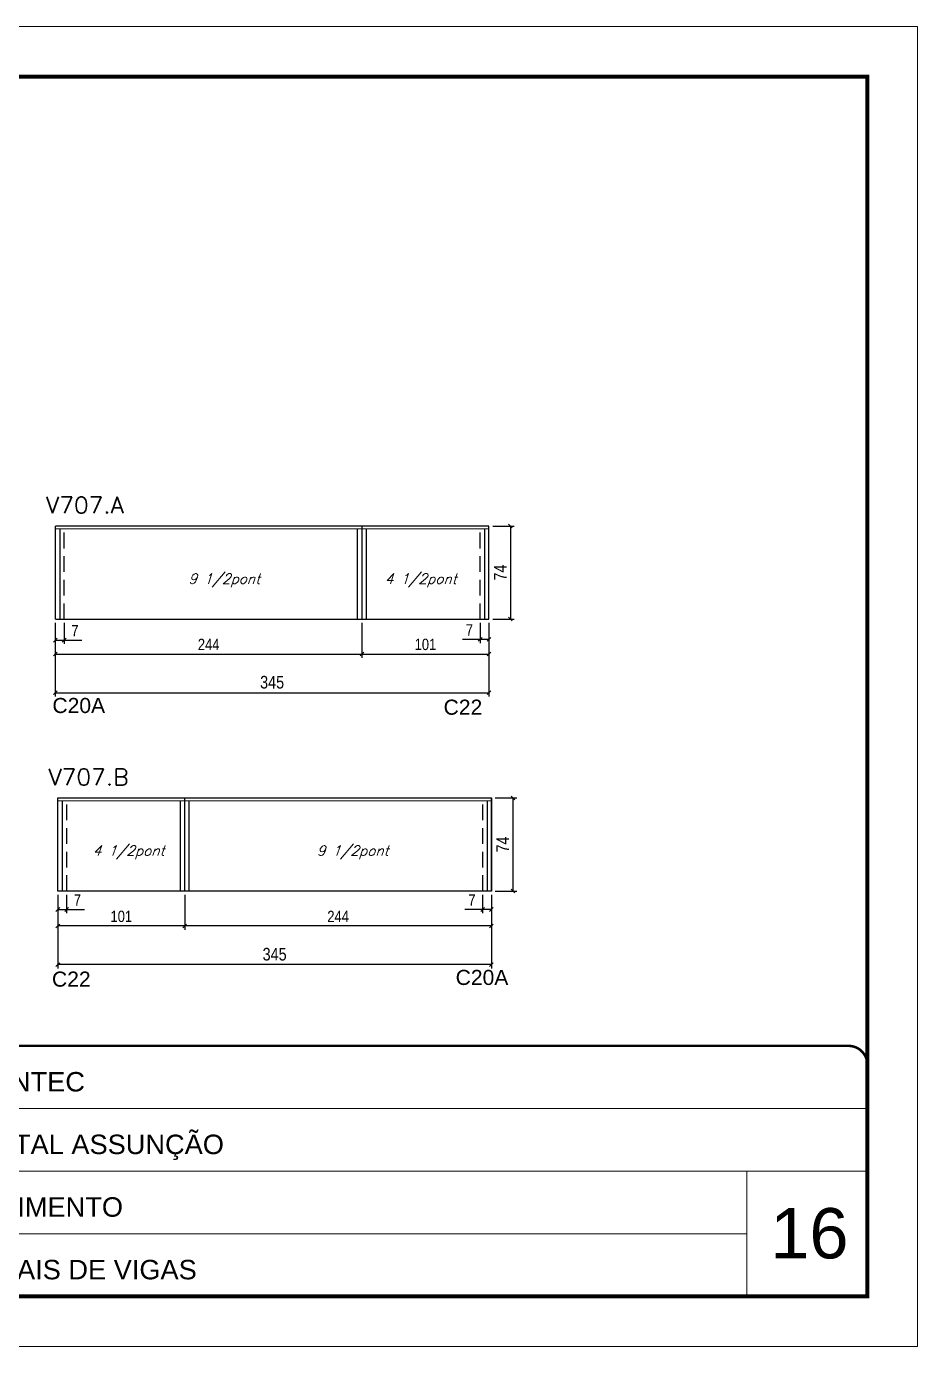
# Model space of a CAD drawing. Extents: x -20960 to -5926, y -2106 to 21915.
# Drawn here: x -6663 to -5953, y 17420 to 18470 of the extents above; entities that cross this region are included whole.
import ezdxf

# ---------------------------------------------------------------- set-up
doc = ezdxf.new("R2010")
doc.units = 0
for name, pattern in [('CONTINUO', [0]), ('DASHED', [0.75, 0.5, -0.25]), ('HIDDEN', [0.375, 0.25, -0.125])]:
    doc.linetypes.add(name, pattern=pattern)
for name, color, linetype in [('5', 5, 'Continuous'), ('COTA', 241, 'Continuous'), ('Painéis', 200, 'Continuous'), ('SARR_2.2x7', 40, 'Continuous'), ('SARR_3.5x7', 81, 'Continuous'), ('texto', 7, 'Continuous')]:
    doc.layers.add(name, color=color, linetype=linetype)
for name, color, linetype, lineweight in [('CARIMBO', 255, 'Continuous', 9), ('Folhas', 255, 'Continuous', 9), ('Sarr 2.2x7', 40, 'Continuous', 9), ('SARRAFO DE PRESSAO', 251, 'DASHED', 9), ('Texto Seção', 7, 'Continuous', 15)]:
    doc.layers.add(name, color=color, linetype=linetype, lineweight=lineweight)
doc.styles.add('ARIAL', font='arial.ttf')
doc.styles.add('COTA TECNICA', font='techl___.ttf', dxfattribs={"height": 10})
doc.styles.add('COTA TECNICA-50', font='techl___.ttf', dxfattribs={"height": 9})
doc.styles.add('REGUA-120', font='ROMANS.shx', dxfattribs={"height": 15})
doc.styles.add('Romans', font='romans.shx')
doc.styles.get("Standard").update_dxf_attribs({"font": 'arial.ttf'})
doc.dimstyles.new('COTA PAINEL-50', dxfattribs={"dimtxt": 9, "dimasz": 3, "dimexe": 3, "dimexo": 3, "dimgap": 3, "dimtad": 1, "dimdec": 1, "dimzin": 12, "dimdsep": 46, "dimtxsty": 'COTA TECNICA-50', "dimblk1": 'OBLIQUE', "dimblk2": 'OBLIQUE', "dimsah": 1, "dimcen": 0.9, "dimclrd": 4, "dimclre": 4, "dimclrt": 240, "dimadec": 1, "dimazin": 3, "dimtfac": 1, "dimtdec": 1, "dimtmove": 0, "dimatfit": 3, "dimfxl": 1, "dimtolj": 1, "dimtzin": 12, "dimarcsym": 0})
doc.dimstyles.new('PAINEL', dxfattribs={"dimtxt": 10, "dimasz": 3, "dimexe": 3, "dimexo": 3, "dimgap": 3, "dimtad": 1, "dimdec": 1, "dimzin": 12, "dimdsep": 46, "dimtxsty": 'COTA TECNICA', "dimblk1": 'OBLIQUE', "dimblk2": 'OBLIQUE', "dimsah": 1, "dimcen": 0.9, "dimclrd": 4, "dimclre": 4, "dimclrt": 240, "dimadec": 1, "dimazin": 3, "dimtfac": 1, "dimtdec": 1, "dimtmove": 0, "dimatfit": 3, "dimfxl": 1, "dimtolj": 1, "dimtzin": 12, "dimarcsym": 0})

# ---------------------------------------------------------------- blocks, each defined once
blk = doc.blocks.new('9999999999')
at = {"color": 30, "linetype": 'CONTINUO'}
for p, q in [((98564.6, 34379.6), (99584, 34379.6)), ((98564.6, 34329.8), (99488, 34329.8)), ((99584, 34329.8), (99488, 34329.8)), ((99488, 34329.8), (99488, 34230.2)), ((98564.6, 34280), (99488, 34280))]:
    blk.add_line(p, q, dxfattribs=at)
at = {"color": 30, "linetype": 'CONTINUO', "const_width": 2}
blk.add_lwpolyline([(99584, 34230.2), (99584, 34414.4, 0.414214), (99569, 34429.4), (98229, 34429.4, 0.414214), (98214, 34414.4), (98214, 34245.2, 0.414214), (98229, 34230.2), (99584, 34230.2)], format="xyb", dxfattribs=at)
at = {"layer": 'Folhas'}
blk.add_lwpolyline([(98139, 34190.2), (99624, 34190.2), (99624, 35240.2), (98139, 35240.2)], close=True, dxfattribs=at)
at = {"layer": 'Folhas', "color": 30, "const_width": 3}
blk.add_lwpolyline([(98214, 34230.2), (99584, 34230.2), (99584, 35200.2), (98214, 35200.2)], close=True, dxfattribs=at)
at = {"color": 7, "linetype": 'Continuous', "ltscale": 5, "style": 'ARIAL'}
for s, height, p in [('ROCONTEC', 15.48, (98837.7, 34393.1)), ('HOSPITAL ASSUNÇÃO', 15.483, (98837.7, 34343.3)), ('5° PAVIMENTO', 15.483, (98837.7, 34293.5)), ('LATERAIS DE VIGAS', 15.483, (98837.7, 34243.7))]:
    blk.add_text(s, height=height, dxfattribs=at).set_placement(p)
blk = doc.blocks.new('_Oblique')
at = {"color": 0, "linetype": 'ByBlock', "lineweight": -2}
blk.add_line((-0.5, -0.5), (0.5, 0.5), dxfattribs=at)
blk = doc.blocks.new('*D408')
at = {"layer": 'COTA', "color": 4, "lineweight": -2, "ltscale": 25, "transparency": 16777216}
for p, q in [((-6639.6, 17995.3), (-6639.6, 17936.7)), ((-6294.6, 17995.3), (-6294.6, 17936.7)), ((-6639.6, 17939.7), (-6294.6, 17939.7))]:
    blk.add_line(p, q, dxfattribs=at)
at = {"layer": 'Defpoints', "color": 0, "ltscale": 25, "transparency": 16777216}
for p in [(-6639.6, 17998.3), (-6294.6, 17998.3), (-6294.6, 17939.7)]:
    blk.add_point(p, dxfattribs=at)
at = {"layer": 'COTA', "color": 4, "lineweight": -2, "ltscale": 25, "transparency": 16777216, "xscale": 3, "yscale": 3, "zscale": 3, "rotation": 180}
blk.add_blockref('_Oblique', (-6639.6, 17939.7), dxfattribs=at)
at = {"layer": 'COTA', "color": 4, "lineweight": -2, "ltscale": 25, "transparency": 16777216, "xscale": 3, "yscale": 3, "zscale": 3}
blk.add_blockref('_Oblique', (-6294.6, 17939.7), dxfattribs=at)
at = {"layer": 'COTA', "color": 240, "ltscale": 25, "transparency": 16777216, "insert": (-6467.1, 17948), "char_height": 10, "attachment_point": 5, "style": 'COTA TECNICA'}
blk.add_mtext('\\A1;345', dxfattribs=at)
blk = doc.blocks.new('*D453')
at = {"layer": 'COTA', "color": 4, "lineweight": -2, "ltscale": 25, "transparency": 16777216}
for p, q in [((-6291.6, 18072.3), (-6274.5, 18072.3)), ((-6277.5, 18072.3), (-6277.5, 17998.3)), ((-6291.6, 17998.3), (-6274.5, 17998.3))]:
    blk.add_line(p, q, dxfattribs=at)
at = {"layer": 'Defpoints', "color": 0, "ltscale": 25, "transparency": 16777216}
for p in [(-6294.6, 18072.3), (-6294.6, 17998.3), (-6277.5, 17998.3)]:
    blk.add_point(p, dxfattribs=at)
at = {"layer": 'COTA', "color": 4, "lineweight": -2, "ltscale": 25, "transparency": 16777216, "xscale": 3, "yscale": 3, "zscale": 3}
for p, rotation in [((-6277.5, 18072.3), 90), ((-6277.5, 17998.3), 270)]:
    blk.add_blockref('_Oblique', p, dxfattribs=dict(at, rotation=rotation))
at = {"layer": 'COTA', "color": 240, "ltscale": 25, "transparency": 16777216, "insert": (-6285.6, 18035.3), "char_height": 10, "attachment_point": 5, "rotation": 90, "style": 'COTA TECNICA'}
blk.add_mtext('\\A1;74', dxfattribs=at)
blk = doc.blocks.new('*D409')
at = {"layer": 'COTA', "color": 4, "lineweight": -2, "transparency": 16777216}
for p, q in [((-6639.6, 17995.3), (-6639.6, 17967.5)), ((-6395.6, 17995.3), (-6395.6, 17967.5)), ((-6639.6, 17970.5), (-6395.6, 17970.5))]:
    blk.add_line(p, q, dxfattribs=at)
at = {"layer": 'Defpoints', "color": 0, "transparency": 16777216}
for p in [(-6639.6, 17998.3), (-6395.6, 17998.3), (-6395.6, 17970.5)]:
    blk.add_point(p, dxfattribs=at)
at = {"layer": 'COTA', "color": 4, "lineweight": -2, "transparency": 16777216, "xscale": 3, "yscale": 3, "zscale": 3, "rotation": 180}
blk.add_blockref('_Oblique', (-6639.6, 17970.5), dxfattribs=at)
at = {"layer": 'COTA', "color": 4, "lineweight": -2, "transparency": 16777216, "xscale": 3, "yscale": 3, "zscale": 3}
blk.add_blockref('_Oblique', (-6395.6, 17970.5), dxfattribs=at)
at = {"layer": 'COTA', "color": 240, "transparency": 16777216, "insert": (-6517.6, 17978.1), "char_height": 9, "attachment_point": 5, "style": 'COTA TECNICA-50'}
blk.add_mtext('\\A1;244', dxfattribs=at)
blk = doc.blocks.new('*D410')
at = {"layer": 'COTA', "color": 4, "lineweight": -2, "transparency": 16777216}
for p, q in [((-6395.6, 17995.3), (-6395.6, 17967.5)), ((-6294.6, 17995.3), (-6294.6, 17967.5)), ((-6395.6, 17970.5), (-6294.6, 17970.5))]:
    blk.add_line(p, q, dxfattribs=at)
at = {"layer": 'Defpoints', "color": 0, "transparency": 16777216}
for p in [(-6395.6, 17998.3), (-6294.6, 17998.3), (-6294.6, 17970.5)]:
    blk.add_point(p, dxfattribs=at)
at = {"layer": 'COTA', "color": 4, "lineweight": -2, "transparency": 16777216, "xscale": 3, "yscale": 3, "zscale": 3, "rotation": 180}
blk.add_blockref('_Oblique', (-6395.6, 17970.5), dxfattribs=at)
at = {"layer": 'COTA', "color": 4, "lineweight": -2, "transparency": 16777216, "xscale": 3, "yscale": 3, "zscale": 3}
blk.add_blockref('_Oblique', (-6294.6, 17970.5), dxfattribs=at)
at = {"layer": 'COTA', "color": 240, "transparency": 16777216, "insert": (-6345.1, 17978.1), "char_height": 9, "attachment_point": 5, "style": 'COTA TECNICA-50'}
blk.add_mtext('\\A1;101', dxfattribs=at)
blk = doc.blocks.new('*D411')
at = {"layer": 'COTA', "color": 4, "lineweight": -2, "ltscale": 25, "transparency": 16777216}
for p, q in [((-6637.6, 17779), (-6637.6, 17720.5)), ((-6292.6, 17779), (-6292.6, 17720.5)), ((-6292.6, 17723.5), (-6637.6, 17723.5))]:
    blk.add_line(p, q, dxfattribs=at)
at = {"layer": 'Defpoints', "color": 0, "ltscale": 25, "transparency": 16777216}
for p in [(-6637.6, 17782), (-6292.6, 17782), (-6637.6, 17723.5)]:
    blk.add_point(p, dxfattribs=at)
at = {"layer": 'COTA', "color": 4, "lineweight": -2, "ltscale": 25, "transparency": 16777216, "xscale": 3, "yscale": 3, "zscale": 3, "rotation": 180}
blk.add_blockref('_Oblique', (-6637.6, 17723.5), dxfattribs=at)
at = {"layer": 'COTA', "color": 4, "lineweight": -2, "ltscale": 25, "transparency": 16777216, "xscale": 3, "yscale": 3, "zscale": 3}
blk.add_blockref('_Oblique', (-6292.6, 17723.5), dxfattribs=at)
at = {"layer": 'COTA', "color": 240, "ltscale": 25, "transparency": 16777216, "insert": (-6465.1, 17731.7), "char_height": 10, "attachment_point": 5, "style": 'COTA TECNICA'}
blk.add_mtext('\\A1;345', dxfattribs=at)
blk = doc.blocks.new('*D412')
at = {"layer": 'COTA', "color": 4, "lineweight": -2, "ltscale": 25, "transparency": 16777216}
for p, q in [((-6289.6, 17856), (-6272.5, 17856)), ((-6275.5, 17856), (-6275.5, 17782)), ((-6289.6, 17782), (-6272.5, 17782))]:
    blk.add_line(p, q, dxfattribs=at)
at = {"layer": 'Defpoints', "color": 0, "ltscale": 25, "transparency": 16777216}
for p in [(-6292.6, 17856), (-6292.6, 17782), (-6275.5, 17782)]:
    blk.add_point(p, dxfattribs=at)
at = {"layer": 'COTA', "color": 4, "lineweight": -2, "ltscale": 25, "transparency": 16777216, "xscale": 3, "yscale": 3, "zscale": 3}
for p, rotation in [((-6275.5, 17856), 90), ((-6275.5, 17782), 270)]:
    blk.add_blockref('_Oblique', p, dxfattribs=dict(at, rotation=rotation))
at = {"layer": 'COTA', "color": 240, "ltscale": 25, "transparency": 16777216, "insert": (-6283.6, 17819), "char_height": 10, "attachment_point": 5, "rotation": 90, "style": 'COTA TECNICA'}
blk.add_mtext('\\A1;74', dxfattribs=at)
blk = doc.blocks.new('*D413')
at = {"layer": 'COTA', "color": 4, "lineweight": -2, "transparency": 16777216}
for p, q in [((-6536.6, 17779), (-6536.6, 17751.2)), ((-6292.6, 17779), (-6292.6, 17751.2)), ((-6292.6, 17754.2), (-6536.6, 17754.2))]:
    blk.add_line(p, q, dxfattribs=at)
at = {"layer": 'Defpoints', "color": 0, "transparency": 16777216}
for p in [(-6536.6, 17782), (-6292.6, 17782), (-6536.6, 17754.2)]:
    blk.add_point(p, dxfattribs=at)
at = {"layer": 'COTA', "color": 4, "lineweight": -2, "transparency": 16777216, "xscale": 3, "yscale": 3, "zscale": 3, "rotation": 180}
blk.add_blockref('_Oblique', (-6536.6, 17754.2), dxfattribs=at)
at = {"layer": 'COTA', "color": 4, "lineweight": -2, "transparency": 16777216, "xscale": 3, "yscale": 3, "zscale": 3}
blk.add_blockref('_Oblique', (-6292.6, 17754.2), dxfattribs=at)
at = {"layer": 'COTA', "color": 240, "transparency": 16777216, "insert": (-6414.6, 17761.8), "char_height": 9, "attachment_point": 5, "style": 'COTA TECNICA-50'}
blk.add_mtext('\\A1;244', dxfattribs=at)
blk = doc.blocks.new('*D414')
at = {"layer": 'COTA', "color": 4, "lineweight": -2, "transparency": 16777216}
for p, q in [((-6637.6, 17779), (-6637.6, 17751.2)), ((-6536.6, 17779), (-6536.6, 17751.2)), ((-6536.6, 17754.2), (-6637.6, 17754.2))]:
    blk.add_line(p, q, dxfattribs=at)
at = {"layer": 'Defpoints', "color": 0, "transparency": 16777216}
for p in [(-6637.6, 17782), (-6536.6, 17782), (-6637.6, 17754.2)]:
    blk.add_point(p, dxfattribs=at)
at = {"layer": 'COTA', "color": 4, "lineweight": -2, "transparency": 16777216, "xscale": 3, "yscale": 3, "zscale": 3, "rotation": 180}
blk.add_blockref('_Oblique', (-6637.6, 17754.2), dxfattribs=at)
at = {"layer": 'COTA', "color": 4, "lineweight": -2, "transparency": 16777216, "xscale": 3, "yscale": 3, "zscale": 3}
blk.add_blockref('_Oblique', (-6536.6, 17754.2), dxfattribs=at)
at = {"layer": 'COTA', "color": 240, "transparency": 16777216, "insert": (-6587.1, 17761.8), "char_height": 9, "attachment_point": 5, "style": 'COTA TECNICA-50'}
blk.add_mtext('\\A1;101', dxfattribs=at)
blk = doc.blocks.new('*D1739')
at = {"layer": 'COTA', "color": 4, "lineweight": -2, "transparency": 16777216}
for p, q in [((-6301.6, 17995.3), (-6301.6, 17979.1)), ((-6294.6, 17995.3), (-6294.6, 17979.1)), ((-6301.6, 17982.1), (-6315.7, 17982.1)), ((-6294.6, 17982.1), (-6301.6, 17982.1))]:
    blk.add_line(p, q, dxfattribs=at)
at = {"layer": 'Defpoints', "color": 0, "transparency": 16777216}
for p in [(-6301.6, 17998.3), (-6294.6, 17998.3), (-6301.6, 17982.1)]:
    blk.add_point(p, dxfattribs=at)
at = {"layer": 'COTA', "color": 4, "lineweight": -2, "transparency": 16777216, "xscale": 3, "yscale": 3, "zscale": 3, "rotation": 180}
blk.add_blockref('_Oblique', (-6301.6, 17982.1), dxfattribs=at)
at = {"layer": 'COTA', "color": 4, "lineweight": -2, "transparency": 16777216, "xscale": 3, "yscale": 3, "zscale": 3}
blk.add_blockref('_Oblique', (-6294.6, 17982.1), dxfattribs=at)
at = {"layer": 'COTA', "color": 240, "transparency": 16777216, "insert": (-6310.1, 17989.7), "char_height": 9, "attachment_point": 5, "style": 'COTA TECNICA-50'}
blk.add_mtext('\\A1;7', dxfattribs=at)
blk = doc.blocks.new('*D1740')
at = {"layer": 'COTA', "color": 4, "lineweight": -2, "transparency": 16777216}
for p, q in [((-6639.6, 17995.3), (-6639.6, 17978.5)), ((-6632.6, 17995.3), (-6632.6, 17978.5)), ((-6639.6, 17981.5), (-6632.6, 17981.5)), ((-6632.6, 17981.5), (-6618.4, 17981.5))]:
    blk.add_line(p, q, dxfattribs=at)
at = {"layer": 'Defpoints', "color": 0, "transparency": 16777216}
for p in [(-6639.6, 17998.3), (-6632.6, 17998.3), (-6632.6, 17981.5)]:
    blk.add_point(p, dxfattribs=at)
at = {"layer": 'COTA', "color": 4, "lineweight": -2, "transparency": 16777216, "xscale": 3, "yscale": 3, "zscale": 3, "rotation": 180}
blk.add_blockref('_Oblique', (-6639.6, 17981.5), dxfattribs=at)
at = {"layer": 'COTA', "color": 4, "lineweight": -2, "transparency": 16777216, "xscale": 3, "yscale": 3, "zscale": 3}
blk.add_blockref('_Oblique', (-6632.6, 17981.5), dxfattribs=at)
at = {"layer": 'COTA', "color": 240, "transparency": 16777216, "insert": (-6624, 17989.1), "char_height": 9, "attachment_point": 5, "style": 'COTA TECNICA-50'}
blk.add_mtext('\\A1;7', dxfattribs=at)
blk = doc.blocks.new('*D1745')
at = {"layer": 'COTA', "color": 4, "lineweight": -2, "transparency": 16777216}
for p, q in [((-6637.6, 17779), (-6637.6, 17764.3)), ((-6630.6, 17779), (-6630.6, 17764.3)), ((-6637.6, 17767.3), (-6630.6, 17767.3)), ((-6630.6, 17767.3), (-6616.4, 17767.3))]:
    blk.add_line(p, q, dxfattribs=at)
at = {"layer": 'Defpoints', "color": 0, "transparency": 16777216}
for p in [(-6637.6, 17782), (-6630.6, 17782), (-6630.6, 17767.3)]:
    blk.add_point(p, dxfattribs=at)
at = {"layer": 'COTA', "color": 4, "lineweight": -2, "transparency": 16777216, "xscale": 3, "yscale": 3, "zscale": 3, "rotation": 180}
blk.add_blockref('_Oblique', (-6637.6, 17767.3), dxfattribs=at)
at = {"layer": 'COTA', "color": 4, "lineweight": -2, "transparency": 16777216, "xscale": 3, "yscale": 3, "zscale": 3}
blk.add_blockref('_Oblique', (-6630.6, 17767.3), dxfattribs=at)
at = {"layer": 'COTA', "color": 240, "transparency": 16777216, "insert": (-6622, 17774.9), "char_height": 9, "attachment_point": 5, "style": 'COTA TECNICA-50'}
blk.add_mtext('\\A1;7', dxfattribs=at)
blk = doc.blocks.new('*D1746')
at = {"layer": 'COTA', "color": 4, "lineweight": -2, "transparency": 16777216}
for p, q in [((-6299.6, 17779), (-6299.6, 17764.3)), ((-6292.6, 17779), (-6292.6, 17764.3)), ((-6299.6, 17767.3), (-6313.7, 17767.3)), ((-6292.6, 17767.3), (-6299.6, 17767.3))]:
    blk.add_line(p, q, dxfattribs=at)
at = {"layer": 'Defpoints', "color": 0, "transparency": 16777216}
for p in [(-6299.6, 17782), (-6292.6, 17782), (-6299.6, 17767.3)]:
    blk.add_point(p, dxfattribs=at)
at = {"layer": 'COTA', "color": 4, "lineweight": -2, "transparency": 16777216, "xscale": 3, "yscale": 3, "zscale": 3, "rotation": 180}
blk.add_blockref('_Oblique', (-6299.6, 17767.3), dxfattribs=at)
at = {"layer": 'COTA', "color": 4, "lineweight": -2, "transparency": 16777216, "xscale": 3, "yscale": 3, "zscale": 3}
blk.add_blockref('_Oblique', (-6292.6, 17767.3), dxfattribs=at)
at = {"layer": 'COTA', "color": 240, "transparency": 16777216, "insert": (-6308.1, 17774.9), "char_height": 9, "attachment_point": 5, "style": 'COTA TECNICA-50'}
blk.add_mtext('\\A1;7', dxfattribs=at)

msp = doc.modelspace()

# ---------------------------------------------------------------- linework, layer by layer
at = {"layer": 'Painéis'}
for p, q in [((-6639.56, 17998.29), (-6639.56, 18072.29)), ((-6294.56, 18072.29), (-6639.56, 18072.29)), ((-6395.56, 17998.29), (-6395.56, 18072.29)), ((-6294.56, 17998.29), (-6294.56, 18072.29)), ((-6639.56, 17998.29), (-6294.56, 17998.29)), ((-6637.56, 17782.01), (-6637.56, 17856.01)), ((-6637.56, 17856.01), (-6292.56, 17856.01)), ((-6536.56, 17782.01), (-6536.56, 17856.01)), ((-6292.56, 17782.01), (-6292.56, 17856.01)), ((-6292.56, 17782.01), (-6637.56, 17782.01))]:
    msp.add_line(p, q, dxfattribs=at)
at = {"layer": 'Sarr 2.2x7'}
for p, q in [((-6395.56, 18070.09), (-6639.56, 18070.09)), ((-6294.56, 18070.09), (-6395.56, 18070.09)), ((-6637.56, 17853.81), (-6292.56, 17853.81))]:
    msp.add_line(p, q, dxfattribs=at)
at = {"layer": 'SARR_2.2x7', "linetype": 'HIDDEN', "ltscale": 50}
for p, q in [((-6632.56, 17998.29), (-6632.56, 18072.29)), ((-6301.56, 17998.29), (-6301.56, 18072.29)), ((-6630.56, 17782.01), (-6630.56, 17856.01)), ((-6299.56, 17782.01), (-6299.56, 17856.01))]:
    msp.add_line(p, q, dxfattribs=at)
at = {"layer": 'SARR_3.5x7'}
for p, q in [((-6636.06, 18070.09), (-6636.06, 17998.29)), ((-6399.06, 17998.29), (-6399.06, 18070.09)), ((-6392.06, 17998.29), (-6392.06, 18070.09)), ((-6298.06, 18070.09), (-6298.06, 17998.29)), ((-6634.06, 17853.81), (-6634.06, 17782.01)), ((-6540.06, 17782.01), (-6540.06, 17853.81)), ((-6533.06, 17782.01), (-6533.06, 17853.81)), ((-6296.06, 17853.81), (-6296.06, 17782.01)), ((-6292.56, 17856.01), (-6292.56, 17782.01))]:
    msp.add_line(p, q, dxfattribs=at)

# ---------------------------------------------------------------- block references
at = {"layer": 'SARRAFO DE PRESSAO', "color": 6, "linetype": 'ByBlock'}
msp.add_blockref('9999999999', (-105577.48, -16770.54), dxfattribs=at)

# ---------------------------------------------------------------- texts
at = {"layer": '5', "linetype": 'Continuous'}
for s, rotation, p in [('C20A', 0.00004, (-6641.91, 17923.56)), ('C22', 0.00004, (-6330.66, 17922.22)), ('C22', 359.99996, (-6642.26, 17705.94)), ('C20A', 359.99996, (-6321.06, 17707.28))]:
    msp.add_text(s, height=12, rotation=rotation, dxfattribs=at).set_placement(p)
at = {"layer": 'CARIMBO', "style": 'ARIAL'}
msp.add_text('16', height=40, dxfattribs=at).set_placement((-6070.64, 17489.81))
at = {"layer": 'texto', "color": 2, "char_height": 8, "attachment_point": 5, "style": 'Romans'}
for s, insert in [('{\\Q19;\\C256;9 1/2pont}', (-6505.21, 18029.08)), ('{\\Q19;\\C256;4 1/2pont}', (-6348.85, 18029.08)), ('{\\Q19;\\C256;4 1/2pont}', (-6581.28, 17812.8)), ('{\\Q19;\\C256;9 1/2pont}', (-6403, 17812.8))]:
    msp.add_mtext(s, dxfattribs=dict(at, insert=insert))
at = {"layer": 'Texto Seção', "style": 'REGUA-120', "width": 1.05}
for s, p in [('V707.A', (-6647.01, 18082.42)), ('V707.B', (-6645.01, 17866.14))]:
    msp.add_text(s, height=13, dxfattribs=at).set_placement(p)

# ---------------------------------------------------------------- dimensions: what is measured, and where the dimension line sits
at = {"layer": 'COTA', "ltscale": 25}
for base, p1, p2, angle, picture, middle in [((-6277.52, 17998.29), (-6294.56, 18072.29), (-6294.56, 17998.29), 90, '*D453', (-6285.6, 18035.29)), ((-6275.52, 17782.01), (-6292.56, 17856.01), (-6292.56, 17782.01), 90, '*D412', (-6283.6, 17819.01)), ((-6637.56, 17723.46), (-6292.56, 17782.01), (-6637.56, 17782.01), 180, '*D411', (-6465.06, 17731.68))]:
    dim = msp.add_linear_dim(base=base, p1=p1, p2=p2, angle=angle, dimstyle='PAINEL', dxfattribs=at)
    dim.commit()
    dim.dimension.update_dxf_attribs({"geometry": picture, "text_midpoint": middle})
dim = msp.add_linear_dim(base=(-6294.56, 17939.74), p1=(-6639.56, 17998.29), p2=(-6294.56, 17998.29), dimstyle='PAINEL', dxfattribs=at)
dim.commit()
dim.dimension.update_dxf_attribs({"geometry": '*D408', "text_midpoint": (-6467.06, 17947.96)})
at = {"layer": 'COTA'}
for base, p1, p2, picture, middle in [((-6395.56, 17970.5), (-6639.56, 17998.29), (-6395.56, 17998.29), '*D409', (-6517.56, 17978.07)), ((-6632.56, 17981.52), (-6639.56, 17998.29), (-6632.56, 17998.29), '*D1740', (-6623.98, 17989.09)), ((-6294.56, 17970.5), (-6395.56, 17998.29), (-6294.56, 17998.29), '*D410', (-6345.06, 17978.09)), ((-6301.56, 17982.14), (-6294.56, 17998.29), (-6301.56, 17998.29), '*D1739', (-6310.14, 17989.71)), ((-6630.56, 17767.35), (-6637.56, 17782.01), (-6630.56, 17782.01), '*D1745', (-6621.98, 17774.92)), ((-6299.56, 17767.35), (-6292.56, 17782.01), (-6299.56, 17782.01), '*D1746', (-6308.14, 17774.92))]:
    dim = msp.add_linear_dim(base=base, p1=p1, p2=p2, dimstyle='COTA PAINEL-50', dxfattribs=at)
    dim.commit()
    dim.dimension.update_dxf_attribs({"geometry": picture, "text_midpoint": middle})
for base, p1, p2, picture, middle in [((-6637.56, 17754.23), (-6536.56, 17782.01), (-6637.56, 17782.01), '*D414', (-6587.06, 17761.82)), ((-6536.56, 17754.23), (-6292.56, 17782.01), (-6536.56, 17782.01), '*D413', (-6414.56, 17761.79))]:
    dim = msp.add_linear_dim(base=base, p1=p1, p2=p2, angle=180, dimstyle='COTA PAINEL-50', dxfattribs=at)
    dim.commit()
    dim.dimension.update_dxf_attribs({"geometry": picture, "text_midpoint": middle})

doc.saveas('drawing.dxf')
